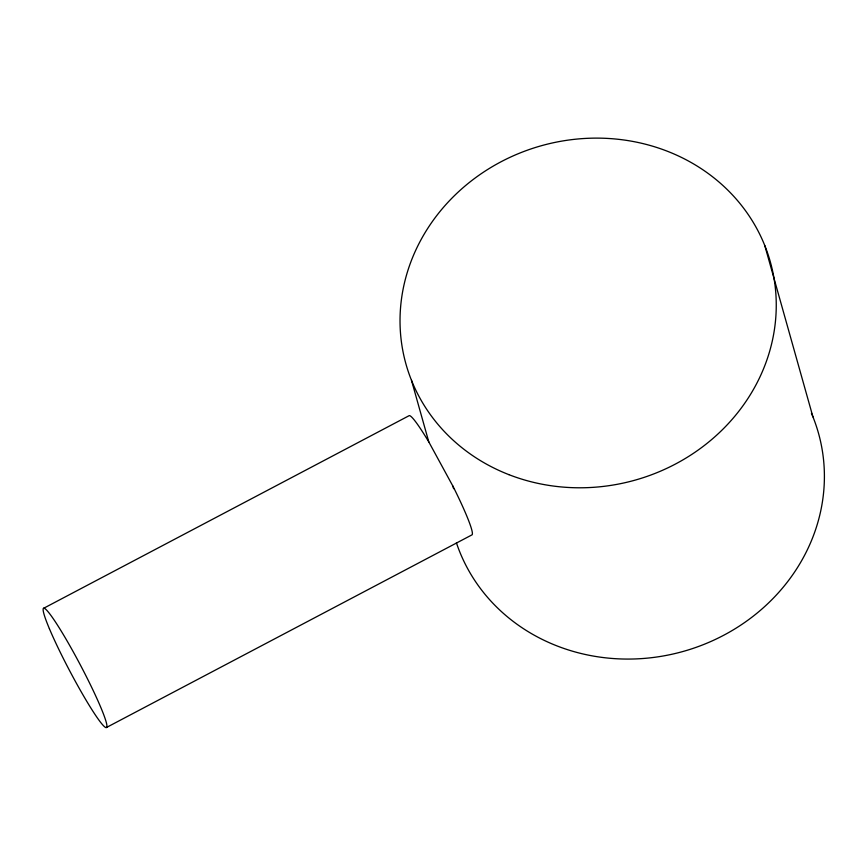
<?xml version="1.0" encoding="UTF-8"?>
<svg xmlns="http://www.w3.org/2000/svg" width="867" height="867" viewBox="0 0 867 867"><rect width="100%" height="100%" fill="white"/><g stroke="black" fill="none" stroke-linecap="round" stroke-linejoin="round"><path stroke-width="1.3" d="M43.491 608.363L408.986 415.748A67.388 6.08 62.2 0 1 428.807 441.932L453.203 486.701A67.388 6.08 62.2 0 1 472.038 534.831L106.543 727.446M764.792 245.589L812.932 416.875M452.877 486.062L453.604 488.663M411.489 380.32L428.807 441.932M811.414 413.191A189.201 173.638 -15.7 0 1 698.217 646.587A189.201 173.638 -15.7 0 1 456.432 542.861M508.951 474.672A189.201 173.638 -15.7 0 0 775.51 289.643A189.201 173.638 -15.7 0 0 479.971 174.56A189.201 173.638 -15.7 0 0 508.951 474.672M49.408 628.727A67.388 6.08 62.2 0 0 104.257 726.481A67.388 6.08 62.2 0 0 71.397 648.494A67.388 6.08 62.2 0 0 49.408 628.727"/></g></svg>
